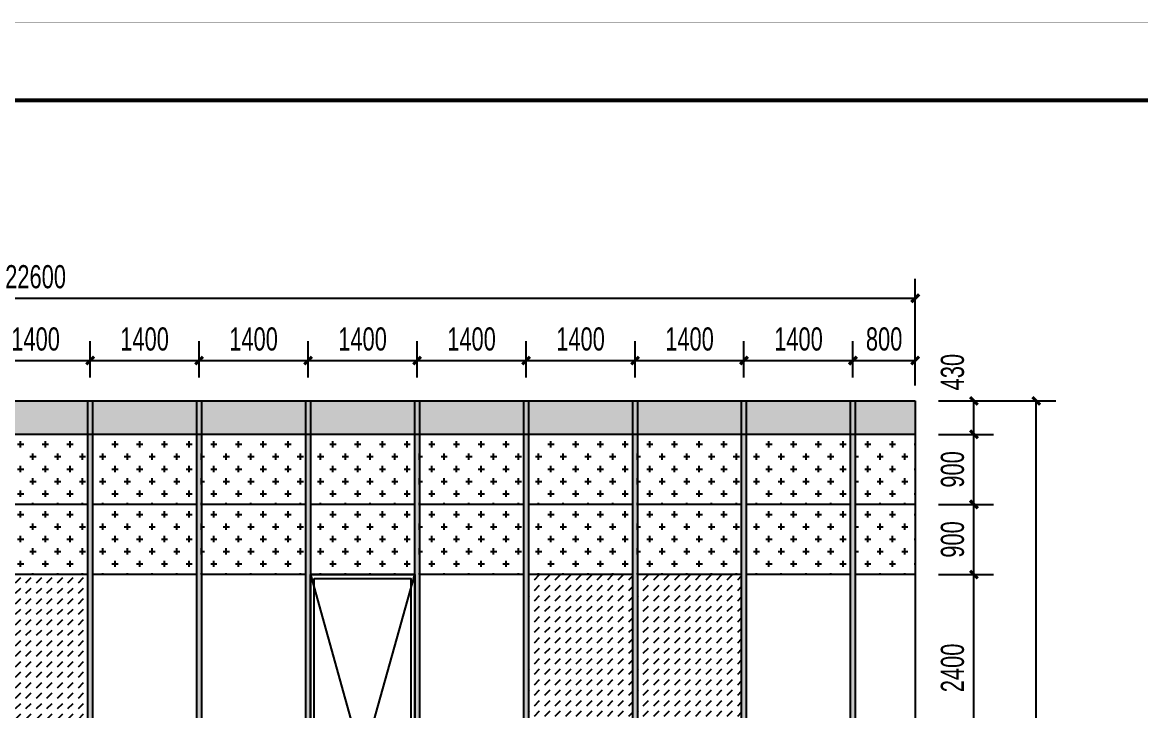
# Model space of a CAD drawing. Extents: x -3 to 440502, y -49243 to 59402.
# Drawn here: x 200330 to 214695, y 50560 to 59402 of the extents above; entities that cross this region are included whole.
import ezdxf

# ---------------------------------------------------------------- set-up
doc = ezdxf.new("R2010")
doc.units = 0
doc.header["$LTSCALE"] = 1000
doc.header["$MEASUREMENT"] = 0
for name, color, linetype in [('01-标注_尺寸', 124, 'Continuous'), ('05-填充_156', 156, 'Continuous'), ('05-填充_18', 18, 'Continuous'), ('A-C_窗', 140, 'Continuous'), ('D_铝板', 181, 'Continuous'), ('E-立面', 255, 'Continuous')]:
    doc.layers.add(name, color=color, linetype=linetype)
doc.styles.add('_TCH_DIM_T3', font='ros.shx', dxfattribs={"width": 0.705882, "bigfont": 'jd.shx'})
doc.dimstyles.new('_TCH_ARCH&&100', dxfattribs={"dimtxt": 297.5, "dimasz": 100, "dimexe": 250, "dimexo": 300, "dimgap": 126.25, "dimtad": 1, "dimdec": 0, "dimzin": 0, "dimdsep": 46, "dimtxsty": '_TCH_DIM_T3', "dimblk": 'ARCHTICK', "dimcen": 0.09, "dimclrt": 7, "dimazin": 2, "dimtfac": 1, "dimtdec": 0, "dimtix": 1, "dimtmove": 2, "dimatfit": 3, "dimfxl": 0, "dimtolj": 1, "dimtzin": 0, "dimarcsym": 0})
pattern_1 = [(360, (212593.01, -44073.31), (158.75, 158.75), [79.375, -238.125]), (90, (212632.7, -44113), (-158.75, 158.75), [79.375, -238.125])]
pattern_2 = [(360, (215393.01, -44073.31), (158.75, 158.75), [79.375, -238.125]), (90, (215432.7, -44113), (-158.75, 158.75), [79.375, -238.125])]
pattern_3 = [(360, (218193.01, -44073.31), (158.75, 158.75), [79.375, -238.125]), (90, (218232.7, -44113), (-158.75, 158.75), [79.375, -238.125])]
pattern_4 = [(360, (220993.01, -44073.31), (158.75, 158.75), [79.375, -238.125]), (90, (221032.7, -44113), (-158.75, 158.75), [79.375, -238.125])]
pattern_5 = [(360, (212593.01, -43173.31), (158.75, 158.75), [79.375, -238.125]), (90, (212632.7, -43213), (-158.75, 158.75), [79.375, -238.125])]
pattern_6 = [(360, (215393.01, -43173.31), (158.75, 158.75), [79.375, -238.125]), (90, (215432.7, -43213), (-158.75, 158.75), [79.375, -238.125])]
pattern_7 = [(360, (218193.01, -43173.31), (158.75, 158.75), [79.375, -238.125]), (90, (218232.7, -43213), (-158.75, 158.75), [79.375, -238.125])]
pattern_8 = [(360, (220993.01, -43173.31), (158.75, 158.75), [79.375, -238.125]), (90, (221032.7, -43213), (-158.75, 158.75), [79.375, -238.125])]

# ---------------------------------------------------------------- blocks, each defined once
blk = doc.blocks.new('A$C2DDF4F07')
at = {"layer": 'A-C_窗'}
for points in [[(0, 2400), (1340, 2400), (1340, 0), (0, 0)], [(50, 2350), (1290, 2350), (1290, 50), (50, 50)]]:
    blk.add_lwpolyline(points, close=True, dxfattribs=at)
blk.add_lwpolyline([(0, 2400), (670, 0), (1340, 2400)], dxfattribs=at)
blk = doc.blocks.new('*U34')
at = {"layer": '05-填充_18'}
h = blk.add_hatch(color=256, dxfattribs=at)
h.dxf.hatch_style = 1
h.paths.add_polyline_path([(60, -13590), (0, -13590), (0, 310), (60, 310)])
blk.add_lwpolyline([(60, -13590), (0, -13590), (0, 310), (60, 310)], close=True)
blk = doc.blocks.new('*U37')
at = {"layer": '05-填充_18'}
h = blk.add_hatch(color=256, dxfattribs=at)
h.dxf.hatch_style = 1
h.paths.add_polyline_path([(60, -13590), (0, -13590), (0, 310), (60, 310)])
blk.add_lwpolyline([(60, -13590), (0, -13590), (0, 310), (60, 310)], close=True)
blk = doc.blocks.new('*U38')
at = {"layer": '05-填充_18'}
h = blk.add_hatch(color=256, dxfattribs=at)
h.dxf.hatch_style = 1
h.paths.add_polyline_path([(60, -13590), (0, -13590), (0, 310), (60, 310)])
blk.add_lwpolyline([(60, -13590), (0, -13590), (0, 310), (60, 310)], close=True)
blk = doc.blocks.new('*U35')
at = {"layer": '05-填充_18'}
h = blk.add_hatch(color=256, dxfattribs=at)
h.dxf.hatch_style = 1
h.paths.add_polyline_path([(60, -14550), (0, -14550), (0, 310), (60, 310)])
blk.add_lwpolyline([(60, -14550), (0, -14550), (0, 310), (60, 310)], close=True)
blk = doc.blocks.new('图框-A1')
for points, const_width in [([(0, 0), (841, 0), (841, 594), (0, 594)], 0.05), ([(766, 584), (25, 584), (25, 10), (766, 10)], 0.5)]:
    blk.add_lwpolyline(points, close=True, dxfattribs=dict(const_width=const_width))
blk = doc.blocks.new('_ArchTick')
at = {"color": 0, "linetype": 'ByBlock', "const_width": 0.4}
blk.add_lwpolyline([(-0.5, -0.5), (0.5, 0.5)], dxfattribs=at)
blk = doc.blocks.new('*D164')
at = {"layer": '01-标注_尺寸', "color": 0, "lineweight": -2, "transparency": 16777216}
for p, q in [((212100, 54539), (212804, 54539)), ((212554, 54109), (212554, 54539)), ((212100, 54109), (212804, 54109))]:
    blk.add_line(p, q, dxfattribs=at)
at = {"layer": 'Defpoints', "color": 0, "transparency": 16777216}
for p in [(211800, 54539), (212554, 54539), (211800, 54109)]:
    blk.add_point(p, dxfattribs=at)
at = {"layer": '01-标注_尺寸', "color": 0, "lineweight": -2, "transparency": 16777216, "xscale": 100, "yscale": 100, "zscale": 100}
for p, rotation in [((212554, 54539), 90), ((212554, 54109), 270)]:
    blk.add_blockref('_ArchTick', p, dxfattribs=dict(at, rotation=rotation))
at = {"layer": '01-标注_尺寸', "color": 7, "transparency": 16777216, "insert": (212279, 54909), "char_height": 297.5, "attachment_point": 5, "rotation": 90, "style": '_TCH_DIM_T3'}
blk.add_mtext('\\A1;430', dxfattribs=at)
blk = doc.blocks.new('*D165')
at = {"layer": '01-标注_尺寸', "color": 0, "lineweight": -2, "transparency": 16777216}
for p, q in [((212100, 54109), (212804, 54109)), ((212554, 53209), (212554, 54109)), ((212100, 53209), (212804, 53209))]:
    blk.add_line(p, q, dxfattribs=at)
at = {"layer": 'Defpoints', "color": 0, "transparency": 16777216}
for p in [(211800, 54109), (212554, 54109), (211800, 53209)]:
    blk.add_point(p, dxfattribs=at)
at = {"layer": '01-标注_尺寸', "color": 0, "lineweight": -2, "transparency": 16777216, "xscale": 100, "yscale": 100, "zscale": 100}
for p, rotation in [((212554, 54109), 90), ((212554, 53209), 270)]:
    blk.add_blockref('_ArchTick', p, dxfattribs=dict(at, rotation=rotation))
at = {"layer": '01-标注_尺寸', "color": 7, "transparency": 16777216, "insert": (212279, 53659), "char_height": 297.5, "attachment_point": 5, "rotation": 90, "style": '_TCH_DIM_T3'}
blk.add_mtext('\\A1;900', dxfattribs=at)
blk = doc.blocks.new('*D166')
at = {"layer": '01-标注_尺寸', "color": 0, "lineweight": -2, "transparency": 16777216}
for p, q in [((212100, 53209), (212804, 53209)), ((212554, 52309), (212554, 53209)), ((212100, 52309), (212804, 52309))]:
    blk.add_line(p, q, dxfattribs=at)
at = {"layer": 'Defpoints', "color": 0, "transparency": 16777216}
for p in [(211800, 53209), (212554, 53209), (211800, 52309)]:
    blk.add_point(p, dxfattribs=at)
at = {"layer": '01-标注_尺寸', "color": 0, "lineweight": -2, "transparency": 16777216, "xscale": 100, "yscale": 100, "zscale": 100}
for p, rotation in [((212554, 53209), 90), ((212554, 52309), 270)]:
    blk.add_blockref('_ArchTick', p, dxfattribs=dict(at, rotation=rotation))
at = {"layer": '01-标注_尺寸', "color": 7, "transparency": 16777216, "insert": (212279, 52759), "char_height": 297.5, "attachment_point": 5, "rotation": 90, "style": '_TCH_DIM_T3'}
blk.add_mtext('\\A1;900', dxfattribs=at)
blk = doc.blocks.new('*D167')
at = {"layer": '01-标注_尺寸', "color": 0, "lineweight": -2, "transparency": 16777216}
for p, q in [((212100, 52309), (212804, 52309)), ((212554, 49909), (212554, 52309)), ((212100, 49909), (212804, 49909))]:
    blk.add_line(p, q, dxfattribs=at)
at = {"layer": 'Defpoints', "color": 0, "transparency": 16777216}
for p in [(211800, 52309), (212554, 52309), (211800, 49909)]:
    blk.add_point(p, dxfattribs=at)
at = {"layer": '01-标注_尺寸', "color": 0, "lineweight": -2, "transparency": 16777216, "xscale": 100, "yscale": 100, "zscale": 100}
for p, rotation in [((212554, 52309), 90), ((212554, 49909), 270)]:
    blk.add_blockref('_ArchTick', p, dxfattribs=dict(at, rotation=rotation))
at = {"layer": '01-标注_尺寸', "color": 7, "transparency": 16777216, "insert": (212279, 51109), "char_height": 297.5, "attachment_point": 5, "rotation": 90, "style": '_TCH_DIM_T3'}
blk.add_mtext('\\A1;2400', dxfattribs=at)
blk = doc.blocks.new('*D176')
at = {"layer": '01-标注_尺寸', "color": 0, "lineweight": -2, "transparency": 16777216}
for p, q in [((212099, 54539), (213604, 54539)), ((213354, 39679), (213354, 54539)), ((212099, 39679), (213604, 39679))]:
    blk.add_line(p, q, dxfattribs=at)
at = {"layer": 'Defpoints', "color": 0, "transparency": 16777216}
for p in [(211799, 54539), (213354, 54539), (211799, 39679)]:
    blk.add_point(p, dxfattribs=at)
at = {"layer": '01-标注_尺寸', "color": 0, "lineweight": -2, "transparency": 16777216, "xscale": 100, "yscale": 100, "zscale": 100}
for p, rotation in [((213354, 54539), 90), ((213354, 39679), 270)]:
    blk.add_blockref('_ArchTick', p, dxfattribs=dict(at, rotation=rotation))
at = {"layer": '01-标注_尺寸', "color": 7, "transparency": 16777216, "insert": (213079, 47109), "char_height": 297.5, "attachment_point": 5, "rotation": 90, "style": '_TCH_DIM_T3'}
blk.add_mtext('\\A1;14860', dxfattribs=at)
blk = doc.blocks.new('*D177')
at = {"layer": '01-标注_尺寸', "color": 0, "lineweight": -2, "transparency": 16777216}
for p, q in [((211000, 54839), (211000, 55308)), ((211800, 54839), (211800, 55308)), ((211000, 55058), (211800, 55058))]:
    blk.add_line(p, q, dxfattribs=at)
at = {"layer": 'Defpoints', "color": 0, "transparency": 16777216}
for p in [(211800, 55058), (211000, 54539), (211800, 54539)]:
    blk.add_point(p, dxfattribs=at)
at = {"layer": '01-标注_尺寸', "color": 0, "lineweight": -2, "transparency": 16777216, "xscale": 100, "yscale": 100, "zscale": 100, "rotation": 180}
blk.add_blockref('_ArchTick', (211000, 55058), dxfattribs=at)
at = {"layer": '01-标注_尺寸', "color": 0, "lineweight": -2, "transparency": 16777216, "xscale": 100, "yscale": 100, "zscale": 100}
blk.add_blockref('_ArchTick', (211800, 55058), dxfattribs=at)
at = {"layer": '01-标注_尺寸', "color": 7, "transparency": 16777216, "insert": (211400, 55333), "char_height": 297.5, "attachment_point": 5, "style": '_TCH_DIM_T3'}
blk.add_mtext('\\A1;800', dxfattribs=at)
blk = doc.blocks.new('*D178')
at = {"layer": '01-标注_尺寸', "color": 0, "lineweight": -2, "transparency": 16777216}
for p, q in [((209600, 54839), (209600, 55308)), ((211000, 54839), (211000, 55308)), ((209600, 55058), (211000, 55058))]:
    blk.add_line(p, q, dxfattribs=at)
at = {"layer": 'Defpoints', "color": 0, "transparency": 16777216}
for p in [(211000, 55058), (209600, 54539), (211000, 54539)]:
    blk.add_point(p, dxfattribs=at)
at = {"layer": '01-标注_尺寸', "color": 0, "lineweight": -2, "transparency": 16777216, "xscale": 100, "yscale": 100, "zscale": 100, "rotation": 180}
blk.add_blockref('_ArchTick', (209600, 55058), dxfattribs=at)
at = {"layer": '01-标注_尺寸', "color": 0, "lineweight": -2, "transparency": 16777216, "xscale": 100, "yscale": 100, "zscale": 100}
blk.add_blockref('_ArchTick', (211000, 55058), dxfattribs=at)
at = {"layer": '01-标注_尺寸', "color": 7, "transparency": 16777216, "insert": (210300, 55333), "char_height": 297.5, "attachment_point": 5, "style": '_TCH_DIM_T3'}
blk.add_mtext('\\A1;1400', dxfattribs=at)
blk = doc.blocks.new('*D179')
at = {"layer": '01-标注_尺寸', "color": 0, "lineweight": -2, "transparency": 16777216}
for p, q in [((208200, 54839), (208200, 55308)), ((209600, 54839), (209600, 55308)), ((208200, 55058), (209600, 55058))]:
    blk.add_line(p, q, dxfattribs=at)
at = {"layer": 'Defpoints', "color": 0, "transparency": 16777216}
for p in [(209600, 55058), (208200, 54539), (209600, 54539)]:
    blk.add_point(p, dxfattribs=at)
at = {"layer": '01-标注_尺寸', "color": 0, "lineweight": -2, "transparency": 16777216, "xscale": 100, "yscale": 100, "zscale": 100, "rotation": 180}
blk.add_blockref('_ArchTick', (208200, 55058), dxfattribs=at)
at = {"layer": '01-标注_尺寸', "color": 0, "lineweight": -2, "transparency": 16777216, "xscale": 100, "yscale": 100, "zscale": 100}
blk.add_blockref('_ArchTick', (209600, 55058), dxfattribs=at)
at = {"layer": '01-标注_尺寸', "color": 7, "transparency": 16777216, "insert": (208900, 55333), "char_height": 297.5, "attachment_point": 5, "style": '_TCH_DIM_T3'}
blk.add_mtext('\\A1;1400', dxfattribs=at)
blk = doc.blocks.new('*D180')
at = {"layer": '01-标注_尺寸', "color": 0, "lineweight": -2, "transparency": 16777216}
for p, q in [((206800, 54839), (206800, 55308)), ((208200, 54839), (208200, 55308)), ((206800, 55058), (208200, 55058))]:
    blk.add_line(p, q, dxfattribs=at)
at = {"layer": 'Defpoints', "color": 0, "transparency": 16777216}
for p in [(208200, 55058), (206800, 54539), (208200, 54539)]:
    blk.add_point(p, dxfattribs=at)
at = {"layer": '01-标注_尺寸', "color": 0, "lineweight": -2, "transparency": 16777216, "xscale": 100, "yscale": 100, "zscale": 100, "rotation": 180}
blk.add_blockref('_ArchTick', (206800, 55058), dxfattribs=at)
at = {"layer": '01-标注_尺寸', "color": 0, "lineweight": -2, "transparency": 16777216, "xscale": 100, "yscale": 100, "zscale": 100}
blk.add_blockref('_ArchTick', (208200, 55058), dxfattribs=at)
at = {"layer": '01-标注_尺寸', "color": 7, "transparency": 16777216, "insert": (207500, 55333), "char_height": 297.5, "attachment_point": 5, "style": '_TCH_DIM_T3'}
blk.add_mtext('\\A1;1400', dxfattribs=at)
blk = doc.blocks.new('*D181')
at = {"layer": '01-标注_尺寸', "color": 0, "lineweight": -2, "transparency": 16777216}
for p, q in [((205400, 54839), (205400, 55308)), ((206800, 54839), (206800, 55308)), ((205400, 55058), (206800, 55058))]:
    blk.add_line(p, q, dxfattribs=at)
at = {"layer": 'Defpoints', "color": 0, "transparency": 16777216}
for p in [(206800, 55058), (205400, 54539), (206800, 54539)]:
    blk.add_point(p, dxfattribs=at)
at = {"layer": '01-标注_尺寸', "color": 0, "lineweight": -2, "transparency": 16777216, "xscale": 100, "yscale": 100, "zscale": 100, "rotation": 180}
blk.add_blockref('_ArchTick', (205400, 55058), dxfattribs=at)
at = {"layer": '01-标注_尺寸', "color": 0, "lineweight": -2, "transparency": 16777216, "xscale": 100, "yscale": 100, "zscale": 100}
blk.add_blockref('_ArchTick', (206800, 55058), dxfattribs=at)
at = {"layer": '01-标注_尺寸', "color": 7, "transparency": 16777216, "insert": (206100, 55333), "char_height": 297.5, "attachment_point": 5, "style": '_TCH_DIM_T3'}
blk.add_mtext('\\A1;1400', dxfattribs=at)
blk = doc.blocks.new('*D182')
at = {"layer": '01-标注_尺寸', "color": 0, "lineweight": -2, "transparency": 16777216}
for p, q in [((204000, 54839), (204000, 55308)), ((205400, 54839), (205400, 55308)), ((204000, 55058), (205400, 55058))]:
    blk.add_line(p, q, dxfattribs=at)
at = {"layer": 'Defpoints', "color": 0, "transparency": 16777216}
for p in [(205400, 55058), (204000, 54539), (205400, 54539)]:
    blk.add_point(p, dxfattribs=at)
at = {"layer": '01-标注_尺寸', "color": 0, "lineweight": -2, "transparency": 16777216, "xscale": 100, "yscale": 100, "zscale": 100, "rotation": 180}
blk.add_blockref('_ArchTick', (204000, 55058), dxfattribs=at)
at = {"layer": '01-标注_尺寸', "color": 0, "lineweight": -2, "transparency": 16777216, "xscale": 100, "yscale": 100, "zscale": 100}
blk.add_blockref('_ArchTick', (205400, 55058), dxfattribs=at)
at = {"layer": '01-标注_尺寸', "color": 7, "transparency": 16777216, "insert": (204700, 55333), "char_height": 297.5, "attachment_point": 5, "style": '_TCH_DIM_T3'}
blk.add_mtext('\\A1;1400', dxfattribs=at)
blk = doc.blocks.new('*D183')
at = {"layer": '01-标注_尺寸', "color": 0, "lineweight": -2, "transparency": 16777216}
for p, q in [((202600, 54839), (202600, 55308)), ((204000, 54839), (204000, 55308)), ((202600, 55058), (204000, 55058))]:
    blk.add_line(p, q, dxfattribs=at)
at = {"layer": 'Defpoints', "color": 0, "transparency": 16777216}
for p in [(204000, 55058), (202600, 54539), (204000, 54539)]:
    blk.add_point(p, dxfattribs=at)
at = {"layer": '01-标注_尺寸', "color": 0, "lineweight": -2, "transparency": 16777216, "xscale": 100, "yscale": 100, "zscale": 100, "rotation": 180}
blk.add_blockref('_ArchTick', (202600, 55058), dxfattribs=at)
at = {"layer": '01-标注_尺寸', "color": 0, "lineweight": -2, "transparency": 16777216, "xscale": 100, "yscale": 100, "zscale": 100}
blk.add_blockref('_ArchTick', (204000, 55058), dxfattribs=at)
at = {"layer": '01-标注_尺寸', "color": 7, "transparency": 16777216, "insert": (203300, 55333), "char_height": 297.5, "attachment_point": 5, "style": '_TCH_DIM_T3'}
blk.add_mtext('\\A1;1400', dxfattribs=at)
blk = doc.blocks.new('*D184')
at = {"layer": '01-标注_尺寸', "color": 0, "lineweight": -2, "transparency": 16777216}
for p, q in [((201200, 54839), (201200, 55308)), ((202600, 54839), (202600, 55308)), ((201200, 55058), (202600, 55058))]:
    blk.add_line(p, q, dxfattribs=at)
at = {"layer": 'Defpoints', "color": 0, "transparency": 16777216}
for p in [(202600, 55058), (201200, 54539), (202600, 54539)]:
    blk.add_point(p, dxfattribs=at)
at = {"layer": '01-标注_尺寸', "color": 0, "lineweight": -2, "transparency": 16777216, "xscale": 100, "yscale": 100, "zscale": 100, "rotation": 180}
blk.add_blockref('_ArchTick', (201200, 55058), dxfattribs=at)
at = {"layer": '01-标注_尺寸', "color": 0, "lineweight": -2, "transparency": 16777216, "xscale": 100, "yscale": 100, "zscale": 100}
blk.add_blockref('_ArchTick', (202600, 55058), dxfattribs=at)
at = {"layer": '01-标注_尺寸', "color": 7, "transparency": 16777216, "insert": (201900, 55333), "char_height": 297.5, "attachment_point": 5, "style": '_TCH_DIM_T3'}
blk.add_mtext('\\A1;1400', dxfattribs=at)
blk = doc.blocks.new('*D185')
at = {"layer": '01-标注_尺寸', "color": 0, "lineweight": -2, "transparency": 16777216}
for p, q in [((199800, 54839), (199800, 55308)), ((201200, 54839), (201200, 55308)), ((199800, 55058), (201200, 55058))]:
    blk.add_line(p, q, dxfattribs=at)
at = {"layer": 'Defpoints', "color": 0, "transparency": 16777216}
for p in [(201200, 55058), (199800, 54539), (201200, 54539)]:
    blk.add_point(p, dxfattribs=at)
at = {"layer": '01-标注_尺寸', "color": 0, "lineweight": -2, "transparency": 16777216, "xscale": 100, "yscale": 100, "zscale": 100, "rotation": 180}
blk.add_blockref('_ArchTick', (199800, 55058), dxfattribs=at)
at = {"layer": '01-标注_尺寸', "color": 0, "lineweight": -2, "transparency": 16777216, "xscale": 100, "yscale": 100, "zscale": 100}
blk.add_blockref('_ArchTick', (201200, 55058), dxfattribs=at)
at = {"layer": '01-标注_尺寸', "color": 7, "transparency": 16777216, "insert": (200500, 55333), "char_height": 297.5, "attachment_point": 5, "style": '_TCH_DIM_T3'}
blk.add_mtext('\\A1;1400', dxfattribs=at)
blk = doc.blocks.new('*D194')
at = {"layer": '01-标注_尺寸', "color": 0, "lineweight": -2, "transparency": 16777216}
for p, q in [((189200, 54738), (189200, 56108)), ((211800, 54738), (211800, 56108)), ((189200, 55858), (211800, 55858))]:
    blk.add_line(p, q, dxfattribs=at)
at = {"layer": 'Defpoints', "color": 0, "transparency": 16777216}
for p in [(211800, 55858), (189200, 54438), (211800, 54438)]:
    blk.add_point(p, dxfattribs=at)
at = {"layer": '01-标注_尺寸', "color": 0, "lineweight": -2, "transparency": 16777216, "xscale": 100, "yscale": 100, "zscale": 100, "rotation": 180}
blk.add_blockref('_ArchTick', (189200, 55858), dxfattribs=at)
at = {"layer": '01-标注_尺寸', "color": 0, "lineweight": -2, "transparency": 16777216, "xscale": 100, "yscale": 100, "zscale": 100}
blk.add_blockref('_ArchTick', (211800, 55858), dxfattribs=at)
at = {"layer": '01-标注_尺寸', "color": 7, "transparency": 16777216, "insert": (200500, 56133), "char_height": 297.5, "attachment_point": 5, "style": '_TCH_DIM_T3'}
blk.add_mtext('\\A1;22600', dxfattribs=at)

msp = doc.modelspace()

# ---------------------------------------------------------------- hatches: boundary and pattern name
at = {"layer": '05-填充_156'}
h = msp.add_hatch(dxfattribs=at)
h.set_pattern_fill('CROSS', color=136, scale=100, angle=180)
h.set_pattern_definition([(360, (209793.01, -43173.31), (158.75, 158.75), [79.375, -238.125]), (90, (209832.7, -43213), (-158.75, 158.75), [79.375, -238.125])])
h.paths.add_polyline_path([(201170, 54108.8), (199830, 54108.8), (199830, 53208.8), (201170, 53208.8)])
h = msp.add_hatch(dxfattribs=at)
h.set_pattern_fill('CROSS', color=136, scale=100, angle=180)
h.set_pattern_definition(pattern_5)
h.paths.add_polyline_path([(202570, 54108.8), (201230, 54108.8), (201230, 53208.8), (202570, 53208.8)])
h = msp.add_hatch(dxfattribs=at)
h.set_pattern_fill('CROSS', color=136, scale=100, angle=180)
h.set_pattern_definition(pattern_5)
h.paths.add_polyline_path([(203970, 54108.8), (202630, 54108.8), (202630, 53208.8), (203970, 53208.8)])
h = msp.add_hatch(dxfattribs=at)
h.set_pattern_fill('CROSS', color=136, scale=100, angle=180)
h.set_pattern_definition(pattern_6)
h.paths.add_polyline_path([(205370, 54108.8), (204030, 54108.8), (204030, 53208.8), (205370, 53208.8)])
h = msp.add_hatch(dxfattribs=at)
h.set_pattern_fill('CROSS', color=136, scale=100, angle=180)
h.set_pattern_definition(pattern_6)
h.paths.add_polyline_path([(206770, 54108.8), (205430, 54108.8), (205430, 53208.8), (206770, 53208.8)])
h = msp.add_hatch(dxfattribs=at)
h.set_pattern_fill('CROSS', color=136, scale=100, angle=180)
h.set_pattern_definition(pattern_7)
h.paths.add_polyline_path([(208170, 54108.8), (206830, 54108.8), (206830, 53208.8), (208170, 53208.8)])
h = msp.add_hatch(dxfattribs=at)
h.set_pattern_fill('CROSS', color=136, scale=100, angle=180)
h.set_pattern_definition(pattern_7)
h.paths.add_polyline_path([(209570, 54108.8), (208230, 54108.8), (208230, 53208.8), (209570, 53208.8)])
h = msp.add_hatch(dxfattribs=at)
h.set_pattern_fill('CROSS', color=136, scale=100, angle=180)
h.set_pattern_definition(pattern_8)
h.paths.add_polyline_path([(210970, 54108.8), (209630, 54108.8), (209630, 53208.8), (210970, 53208.8)])
h = msp.add_hatch(dxfattribs=at)
h.set_pattern_fill('CROSS', color=136, scale=100, angle=180)
h.set_pattern_definition(pattern_8)
h.paths.add_polyline_path([(211800, 54108.8), (211030, 54108.8), (211030, 53208.8), (211800, 53208.8)])
h = msp.add_hatch(dxfattribs=at)
h.set_pattern_fill('CROSS', color=136, scale=100, angle=180)
h.set_pattern_definition([(360, (209793.01, -44073.31), (158.75, 158.75), [79.375, -238.125]), (90, (209832.7, -44113), (-158.75, 158.75), [79.375, -238.125])])
h.paths.add_polyline_path([(201170, 53208.8), (199830, 53208.8), (199830, 52308.8), (201170, 52308.8)])
h = msp.add_hatch(dxfattribs=at)
h.set_pattern_fill('CROSS', color=136, scale=100, angle=180)
h.set_pattern_definition(pattern_1)
h.paths.add_polyline_path([(202570, 53208.8), (201230, 53208.8), (201230, 52308.8), (202570, 52308.8)])
h = msp.add_hatch(dxfattribs=at)
h.set_pattern_fill('CROSS', color=136, scale=100, angle=180)
h.set_pattern_definition(pattern_1)
h.paths.add_polyline_path([(203970, 53208.8), (202630, 53208.8), (202630, 52308.8), (203970, 52308.8)])
h = msp.add_hatch(dxfattribs=at)
h.set_pattern_fill('CROSS', color=136, scale=100, angle=180)
h.set_pattern_definition(pattern_2)
h.paths.add_polyline_path([(205370, 53208.8), (204030, 53208.8), (204030, 52308.8), (205370, 52308.8)])
h = msp.add_hatch(dxfattribs=at)
h.set_pattern_fill('CROSS', color=136, scale=100, angle=180)
h.set_pattern_definition(pattern_2)
h.paths.add_polyline_path([(206770, 53208.8), (205430, 53208.8), (205430, 52308.8), (206770, 52308.8)])
h = msp.add_hatch(dxfattribs=at)
h.set_pattern_fill('CROSS', color=136, scale=100, angle=180)
h.set_pattern_definition(pattern_3)
h.paths.add_polyline_path([(208170, 53208.8), (206830, 53208.8), (206830, 52308.8), (208170, 52308.8)])
h = msp.add_hatch(dxfattribs=at)
h.set_pattern_fill('CROSS', color=136, scale=100, angle=180)
h.set_pattern_definition(pattern_3)
h.paths.add_polyline_path([(209570, 53208.8), (208230, 53208.8), (208230, 52308.8), (209570, 52308.8)])
h = msp.add_hatch(dxfattribs=at)
h.set_pattern_fill('CROSS', color=136, scale=100, angle=180)
h.set_pattern_definition(pattern_4)
h.paths.add_polyline_path([(210970, 53208.8), (209630, 53208.8), (209630, 52308.8), (210970, 52308.8)])
h = msp.add_hatch(dxfattribs=at)
h.set_pattern_fill('CROSS', color=136, scale=100, angle=180)
h.set_pattern_definition(pattern_4)
h.paths.add_polyline_path([(211800, 53208.8), (211030, 53208.8), (211030, 52308.8), (211800, 52308.8)])
h = msp.add_hatch(dxfattribs=at)
h.set_pattern_fill('DASH', color=256, scale=100, angle=225)
h.set_pattern_definition([(225, (0, 0), (-3e-14, -134.70384), [95.25, -95.25])])
h.paths.add_polyline_path([(199830, 52308.8), (201170, 52308.8), (201170, 49008.8), (200600, 49008.8), (200600, 50338.8), (199980, 50298.8), (199980, 50128.8), (200060, 50128.8), (200060, 49038.8), (199830, 49038.8)])
h = msp.add_hatch(dxfattribs=at)
h.set_pattern_fill('DASH', color=256, scale=100, angle=225)
h.set_pattern_definition([(45, (215393.01, -44073.31), (4e-14, 134.70384), [95.25, -95.25])])
h.paths.add_polyline_path([(208170, 52308.8), (206830, 52308.8), (206830, 49008.8), (208170, 49008.8)])
h = msp.add_hatch(dxfattribs=at)
h.set_pattern_fill('DASH', color=256, scale=100, angle=225)
h.set_pattern_definition([(45, (216793.01, -44073.31), (4e-14, 134.70384), [95.25, -95.25])])
h.paths.add_polyline_path([(209570, 52308.8), (208230, 52308.8), (208230, 49008.8), (209570, 49008.8)])
at = {"layer": '05-填充_18'}
h = msp.add_hatch(color=256, dxfattribs=at)
h.dxf.hatch_style = 1
h.paths.add_polyline_path([(189200, 54538.8), (189200, 54108.8), (211800, 54108.8), (211800, 54538.8)])

# ---------------------------------------------------------------- linework, layer by layer
at = {"layer": '05-填充_156'}
msp.add_line((201170, 41938.8), (201170, 54108.8), dxfattribs=at)
at = {"layer": 'A-C_窗'}
for points in [[(201170, 53208.8), (199830, 53208.8)], [(202570, 53208.8), (201230, 53208.8)], [(203970, 53208.8), (202630, 53208.8)], [(205370, 53208.8), (204030, 53208.8)], [(206770, 53208.8), (205430, 53208.8)], [(208170, 53208.8), (206830, 53208.8)], [(209570, 53208.8), (208230, 53208.8)], [(210970, 53208.8), (209630, 53208.8)], [(211800, 53208.8), (211030, 53208.8)], [(201170, 52308.8), (199830, 52308.8)], [(202570, 52308.8), (201230, 52308.8)], [(203970, 52308.8), (202630, 52308.8)], [(205370, 52308.8), (204030, 52308.8)], [(206770, 52308.8), (205430, 52308.8)], [(208170, 52308.8), (206830, 52308.8)], [(209570, 52308.8), (208230, 52308.8)], [(210970, 52308.8), (209630, 52308.8)], [(211800, 52308.8), (211030, 52308.8)]]:
    msp.add_lwpolyline(points, dxfattribs=at)
at = {"layer": 'E-立面'}
msp.add_line((211800, 54538.8), (211800, 39678.8), dxfattribs=at)
for points in [[(189200, 54538.8), (211800, 54538.8)], [(211800, 54108.8), (189200, 54108.8)]]:
    msp.add_lwpolyline(points, dxfattribs=at)

# ---------------------------------------------------------------- block references
at = {"xscale": 100, "yscale": 100, "zscale": 100}
msp.add_blockref('图框-A1', (178200, 0), dxfattribs=at)
at = {"layer": 'A-C_窗'}
msp.add_blockref('A$C2DDF4F07', (204030, 49908.8), dxfattribs=at)
at = {"layer": 'D_铝板'}
for name, p in [('*U34', (201170, 54228.9)), ('*U37', (202570, 54228.9)), ('*U37', (203970, 54228.9)), ('*U37', (205370, 54228.9)), ('*U37', (206770, 54228.9)), ('*U37', (208170, 54228.9)), ('*U38', (209570, 54228.9)), ('*U35', (210970, 54228.9))]:
    msp.add_blockref(name, p, dxfattribs=at)

# ---------------------------------------------------------------- dimensions: what is measured, and where the dimension line sits
at = {"layer": '01-标注_尺寸'}
for p1, p2, distance, picture, middle in [((189200, 54437.7), (211800, 54437.7), 1420.6, '*D194', (200500, 56133.3)), ((199800, 54538.8), (201200, 54538.8), 519.5, '*D185', (200500, 55333.3)), ((201200, 54538.8), (202600, 54538.8), 519.5, '*D184', (201900, 55333.3)), ((202600, 54538.8), (204000, 54538.8), 519.5, '*D183', (203300, 55333.3)), ((204000, 54538.8), (205400, 54538.8), 519.5, '*D182', (204700, 55333.3)), ((205400, 54538.8), (206800, 54538.8), 519.5, '*D181', (206100, 55333.3)), ((206800, 54538.8), (208200, 54538.8), 519.5, '*D180', (207500, 55333.3)), ((208200, 54538.8), (209600, 54538.8), 519.5, '*D179', (208900, 55333.3)), ((209600, 54538.8), (211000, 54538.8), 519.5, '*D178', (210300, 55333.3)), ((211000, 54538.8), (211800, 54538.8), 519.5, '*D177', (211400, 55333.3)), ((211798.6, 39678.8), (211798.6, 54538.8), -1555.2, '*D176', (213078.8, 47108.8)), ((211800, 53208.8), (211800, 54108.8), -753.8, '*D165', (212278.8, 53658.8)), ((211800, 52308.8), (211800, 53208.8), -753.8, '*D166', (212278.8, 52758.8)), ((211800, 49908.8), (211800, 52308.8), -753.8, '*D167', (212278.8, 51108.8))]:
    dim = msp.add_aligned_dim(p1=p1, p2=p2, distance=distance, dimstyle='_TCH_ARCH&&100', dxfattribs=at)
    dim.commit()
    dim.dimension.update_dxf_attribs({"geometry": picture, "text_midpoint": middle})
dim = msp.add_linear_dim(base=(212553.8, 54538.8), p1=(211800, 54108.8), p2=(211800, 54538.8), angle=90, dimstyle='_TCH_ARCH&&100', dxfattribs=at)
dim.commit()
dim.dimension.update_dxf_attribs({"geometry": '*D164', "text_midpoint": (212278.8, 54908.8), "dimtype": 161})

doc.saveas('drawing.dxf')
